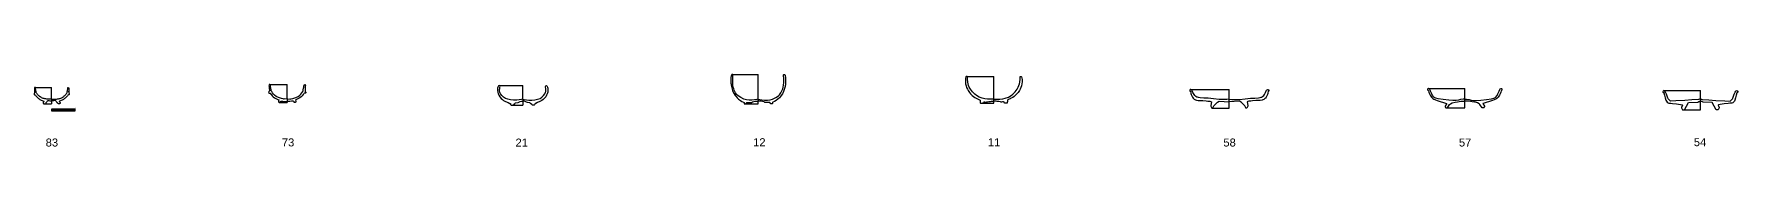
# Model space of a CAD drawing. Header units: millimetres. Extents: x -37 to 15549, y -101 to 116.
# Drawn here: x -37 to 3580, y -101 to 53 of the extents above; entities that cross this region are included whole.
import ezdxf

# ---------------------------------------------------------------- set-up
doc = ezdxf.new("R2010")
doc.units = ezdxf.units.MM
doc.header["$MEASUREMENT"] = 0
for name, color, linetype in [('11', 7, 'Continuous'), ('12', 7, 'Continuous'), ('21', 7, 'Continuous'), ('54', 7, 'Continuous'), ('57', 7, 'Continuous'), ('58', 7, 'Continuous'), ('73', 7, 'Continuous'), ('83', 7, 'Continuous'), ('DY', 3, 'Continuous'), ('Ejes', 7, 'Continuous'), ('escala', 7, 'Continuous'), ('Sigla', 253, 'Continuous'), ('Y', 3, 'Continuous')]:
    doc.layers.add(name, color=color, linetype=linetype)
doc.styles.get("Standard").update_dxf_attribs({"font": 'Arial.ttf'})

msp = doc.modelspace()

# ---------------------------------------------------------------- hatches: boundary and pattern name
at = {"layer": 'escala'}
h = msp.add_hatch(color=7, dxfattribs=at)
h.dxf.hatch_style = 1
h.paths.add_polyline_path([(10, -25), (10, -23), (0, -23), (0, -25)])
h.paths.add_polyline_path([(10, -21), (10, -23), (20, -23), (20, -21)])
h.paths.add_polyline_path([(30, -25), (30, -23), (20, -23), (20, -25)])
h.paths.add_polyline_path([(30, -21), (30, -23), (40, -23), (40, -21)])
h.paths.add_polyline_path([(50, -25), (50, -23), (40, -23), (40, -25)])

# ---------------------------------------------------------------- linework, layer by layer
at = {"layer": '11', "color": 0}
for points in [[(2000, 0), (1995.4, -0.1), (1991.2, 0.1), (1986.9, 0.3), (1981, 1.1), (1975.7, 2.4), (1969, 4.7), (1963.1, 7.9), (1959.5, 11), (1954.5, 15.8), (1950.5, 21.3), (1948, 25.9), (1946.5, 29.1), (1945.4, 32.4), (1944.6, 36), (1944.2, 42.8), (1943.9, 47.4), (1943.7, 48.2), (1943.2, 48.6), (1942.2, 48.6), (1941.5, 48.4), (1940.9, 47.3), (1940.2, 45.1), (1939.9, 41.9), (1939.8, 36.8), (1940.3, 32.6), (1941.2, 28.7), (1942.4, 24.8), (1943.9, 21.3), (1945.5, 18.5), (1948.4, 14.4), (1950.7, 11.3), (1954.3, 8.1), (1956.9, 5.9), (1959.6, 3.9), (1962.8, 2), (1965.5, 0.5), (1968.6, -0.9), (1970.9, -2), (1971, -2.3), (1970.9, -5.4), (1971.3, -6.4), (1971.3, -7.9), (1971.9, -8.5), (1976.6, -8.5), (1977, -8.3), (1977.5, -7.4), (1977.9, -6.6), (1978.8, -6), (1979.7, -5.4), (1980.3, -5.3), (1981.2, -5.6), (1983.6, -6.1), (1984.6, -6.1), (1985.5, -5.9), (1986.5, -5.6), (1989.3, -5.1), (1992.7, -4.7), (1995.2, -4.4), (1997.4, -4.3), (2000, -4.3)], [(2000, 0), (2004.6, -0.1), (2008.8, 0.1), (2013.1, 0.3), (2019, 1.1), (2024.3, 2.4), (2031, 4.7), (2036.9, 7.9), (2040.5, 11), (2045.5, 15.8), (2049.5, 21.3), (2052, 25.9), (2053.5, 29.1), (2054.6, 32.4), (2055.4, 36), (2055.8, 42.8), (2056.1, 47.4), (2056.3, 48.2), (2056.8, 48.6)], [(2056.8, 48.6), (2057.8, 48.6), (2058.5, 48.4), (2059.1, 47.3), (2059.8, 45.1), (2060.1, 41.9), (2060.2, 36.8), (2059.7, 32.6), (2058.8, 28.7), (2057.6, 24.8), (2056.1, 21.3), (2054.5, 18.5), (2051.6, 14.4), (2049.3, 11.3), (2045.7, 8.1), (2043.1, 5.9), (2040.4, 3.9), (2037.2, 2), (2034.5, 0.5), (2031.4, -0.9), (2029.1, -2), (2029, -2.3), (2029.1, -5.4), (2028.7, -6.4), (2028.7, -7.9), (2028.1, -8.5), (2023.4, -8.5), (2023, -8.3), (2022.5, -7.4), (2022.1, -6.6), (2021.2, -6), (2020.3, -5.4), (2019.7, -5.3), (2018.8, -5.6), (2016.4, -6.1), (2015.4, -6.1), (2014.5, -5.9), (2013.5, -5.6), (2010.7, -5.1), (2007.3, -4.7), (2004.8, -4.4), (2002.6, -4.3), (2000, -4.3)]]:
    msp.add_lwpolyline(points, dxfattribs=at)
at = {"layer": '12', "color": 0}
for points in [[(1500, 0), (1496.8, -0.6), (1492.4, -1.5), (1486.7, -2.3), (1480.7, -2.3), (1475, -1.6), (1469.5, 0.1), (1462.8, 3.4), (1457.1, 7), (1454.7, 9.4), (1451.9, 13.3), (1449, 19.2), (1447.9, 22.4), (1446.9, 25.7), (1446.4, 29.6), (1446, 35.6), (1445.8, 43.8), (1446.2, 50.7), (1446.2, 52.2), (1445.7, 52.9), (1444.5, 52.9), (1443.8, 52.5), (1443, 51.3), (1442.6, 50.1), (1442.1, 46.1), (1441.9, 43.9), (1441.8, 37.5), (1442.1, 33.4), (1442.4, 32.8), (1442.4, 30.1), (1442.9, 29.3), (1442.9, 27), (1445.4, 18.9), (1446.3, 16.2), (1448.6, 11.5), (1451, 8.1), (1453, 5.5), (1455.2, 3.2), (1458.4, 0.2), (1462.2, -2.6), (1465.2, -4.8), (1468.7, -6.4), (1469.8, -7), (1470, -7.4), (1469.8, -8.6), (1469.9, -9.3), (1470.2, -9.6), (1474.1, -9.6), (1474.3, -9.2), (1474.5, -8.4), (1474.8, -7.7), (1475.7, -6.8), (1478, -6.8), (1479, -7.2), (1482.8, -7.2), (1484.2, -6.7), (1485.7, -6.7), (1487.6, -5.3), (1490.7, -4.8), (1493.7, -4.3), (1496.3, -4.2), (1500, -4.1)], [(1500, 0), (1503.2, -0.6), (1507.6, -1.5), (1513.3, -2.3), (1519.3, -2.3), (1525, -1.6), (1530.5, 0.1), (1537.2, 3.4), (1542.9, 7), (1545.3, 9.4), (1548.1, 13.3), (1551, 19.2), (1552.1, 22.4), (1553.1, 25.7), (1553.6, 29.6), (1554, 35.6), (1554.2, 43.8), (1553.8, 50.7), (1553.8, 52.2), (1554.3, 52.9)], [(1554.3, 52.9), (1555.5, 52.9), (1556.2, 52.5), (1557, 51.3), (1557.4, 50.1), (1557.9, 46.1), (1558.1, 43.9), (1558.2, 37.5), (1557.9, 33.4), (1557.6, 32.8), (1557.6, 30.1), (1557.1, 29.3), (1557.1, 27), (1554.6, 18.9), (1553.7, 16.2), (1551.4, 11.5), (1549, 8.1), (1547, 5.5), (1544.8, 3.2), (1541.6, 0.2), (1537.8, -2.6), (1534.8, -4.8), (1531.3, -6.4), (1530.2, -7), (1530, -7.4), (1530.2, -8.6), (1530.1, -9.3), (1529.8, -9.6), (1525.9, -9.6), (1525.7, -9.2), (1525.5, -8.4), (1525.2, -7.7), (1524.3, -6.8), (1522, -6.8), (1521, -7.2), (1517.2, -7.2), (1515.8, -6.7), (1514.3, -6.7), (1512.4, -5.3), (1509.3, -4.8), (1506.3, -4.3), (1503.7, -4.2), (1500, -4.1)]]:
    msp.add_lwpolyline(points, dxfattribs=at)
at = {"layer": '21', "color": 0}
for points in [[(1000, 0), (997.3, -0.8), (992.2, -1.5), (987.3, -1.9), (980.5, -2), (974.2, -1.3), (968.3, -0.2), (963.3, 1.8), (959.2, 4.5), (955.7, 7.6), (952.9, 11.3), (951.6, 14.8), (951, 16.3), (950.6, 18.3), (950.6, 20.5), (951.1, 23.1), (951.7, 25.6), (951.8, 27.1), (951.1, 28.2), (949.8, 28.9), (948.8, 28.3), (947.8, 27), (947.1, 25.4), (946.7, 23.4), (946.5, 21.5), (946.7, 18), (946.9, 14.9), (948, 11.6), (949.5, 8.3), (951.1, 5.4), (954.3, 1.7), (956.8, -0.8), (959.5, -2.8), (963.7, -5.1), (968.8, -7.3), (972.3, -8.8), (973.9, -9.1), (974.4, -9.8), (973.9, -10.5), (974.1, -11.3), (975.8, -12.6), (976.3, -12.8), (979.1, -12.8), (979.5, -12.5), (980.5, -11.3), (983.4, -8.8), (984.8, -7.9), (990, -7.3), (992.1, -6.1), (994.5, -5), (997.2, -4.4), (1000, -4.4)], [(1000, 0), (1002.7, -0.8), (1007.8, -1.5), (1012.7, -1.9), (1019.5, -2), (1025.8, -1.3), (1031.7, -0.2), (1036.7, 1.8), (1040.8, 4.5), (1044.3, 7.6), (1047.1, 11.3), (1048.4, 14.8), (1049, 16.3), (1049.4, 18.3), (1049.4, 20.5), (1048.9, 23.1), (1048.3, 25.6), (1048.2, 27.1), (1048.9, 28.2), (1050.2, 28.9)], [(1050.2, 28.9), (1051.2, 28.3), (1052.2, 27), (1052.9, 25.4), (1053.3, 23.4), (1053.5, 21.5), (1053.3, 18), (1053.1, 14.9), (1052, 11.6), (1050.5, 8.3), (1048.9, 5.4), (1045.7, 1.7), (1043.2, -0.8), (1040.5, -2.8), (1036.3, -5.1), (1031.2, -7.3), (1027.7, -8.8), (1026.1, -9.1), (1025.6, -9.8), (1026.1, -10.5), (1025.9, -11.3), (1024.2, -12.6), (1023.7, -12.8), (1020.9, -12.8), (1020.5, -12.5), (1019.5, -11.3), (1016.6, -8.8), (1015.2, -7.9), (1010, -7.3), (1007.9, -6.1), (1005.5, -5), (1002.8, -4.4), (1000, -4.4)]]:
    msp.add_lwpolyline(points, dxfattribs=at)
at = {"layer": '54', "color": 7}
for points in [[(3500, 0), (3497.9, 0), (3496.3, -0.9), (3482.1, -1.6), (3467.2, -2.6), (3447.8, -3.6), (3436.6, -4.1), (3433.8, -1.6), (3431.8, 0.9), (3430.8, 2.1), (3428.7, 8.8), (3428, 10.6), (3426.8, 13.7), (3426, 15.2), (3424.8, 16.8), (3423.8, 18), (3422.4, 18.5), (3421.8, 18.2), (3420.7, 17.2), (3420.3, 15.7), (3420.6, 14.9), (3421.2, 14.2), (3422.2, 14.1), (3422.5, 13.7), (3423.9, 8.8), (3425.2, 3.3), (3426.8, -1.9), (3427.8, -4.2), (3429.6, -6.5), (3431.4, -7.5), (3433.1, -8.1), (3437.2, -8.6), (3441.2, -9), (3449.7, -9.9), (3458, -11.1), (3461.6, -11.9), (3461.9, -12.7), (3459.8, -17.8), (3459.8, -18.6), (3462, -22.4), (3462.6, -22.8), (3465.9, -22.7), (3466.5, -22.3), (3475, -7.3), (3494.3, -6.5), (3496.8, -5.1), (3500, -4.9)], [(3500, 0), (3502.1, 0), (3503.7, -0.9), (3517.9, -1.6), (3532.8, -2.6), (3552.2, -3.6), (3563.4, -4.1), (3566.2, -1.6), (3568.2, 0.9), (3569.2, 2.1), (3571.3, 8.8), (3572, 10.6), (3573.2, 13.7), (3574, 15.2), (3575.2, 16.8), (3576.2, 18), (3577.6, 18.5)], [(3577.6, 18.5), (3578.2, 18.2), (3579.3, 17.2), (3579.7, 15.7), (3579.4, 14.9), (3578.8, 14.2), (3577.8, 14.1), (3577.5, 13.7), (3576.1, 8.8), (3574.8, 3.3), (3573.2, -1.9), (3572.2, -4.2), (3570.4, -6.5), (3568.6, -7.5), (3566.9, -8.1), (3562.8, -8.6), (3558.8, -9), (3550.3, -9.9), (3542, -11.1), (3538.4, -11.9), (3538.1, -12.7), (3540.2, -17.8), (3540.2, -18.6), (3538, -22.4), (3537.4, -22.8), (3534.1, -22.7), (3533.5, -22.3), (3525, -7.3), (3505.7, -6.5), (3503.2, -5.1), (3500, -4.9)]]:
    msp.add_lwpolyline(points, dxfattribs=at)
at = {"layer": '57', "color": 7}
for points in [[(3000, 0), (2996.2, 0), (2990.9, -0.8), (2986.4, -1.7), (2981.3, -2.4), (2974.4, -2.4), (2966.1, -1.7), (2953.8, -0.7), (2943.6, 0.8), (2938.2, 2), (2936.6, 2.8), (2935.4, 3.5), (2934, 4.7), (2932.1, 6.9), (2931.1, 8.2), (2929.6, 11.2), (2928.3, 14.5), (2927.1, 17.5), (2926.4, 19.2), (2925.6, 20.8), (2924.9, 22.3), (2923.2, 22.9), (2922.2, 22.8), (2921.4, 22.1), (2921.1, 21.2), (2921.1, 19.9), (2921.5, 19.1), (2922.3, 18.3), (2922.8, 18), (2923.7, 14.9), (2925.1, 11.6), (2926.6, 8.5), (2927.6, 6.8), (2929.1, 4.3), (2930.5, 2.9), (2931.8, 1.5), (2934.4, 0.1), (2936, -0.8), (2938, -1.5), (2941, -2.4), (2961.4, -8.8), (2961.8, -9.3), (2958, -14.9), (2958, -15.5), (2958.8, -17.5), (2959.4, -18.4), (2963, -18.4), (2963.1, -18), (2967.8, -11.3), (2969.8, -9.7), (2973.4, -7.9), (2979.2, -6.5), (2984.6, -5.4), (2991.8, -4.1), (2995.2, -3.9), (3000, -3.8)], [(3000, 0), (3003.8, 0), (3009.1, -0.8), (3013.6, -1.7), (3018.7, -2.4), (3025.6, -2.4), (3033.9, -1.7), (3046.2, -0.7), (3056.4, 0.8), (3061.8, 2), (3063.4, 2.8), (3064.6, 3.5), (3066, 4.7), (3067.9, 6.9), (3068.9, 8.2), (3070.4, 11.2), (3071.7, 14.5), (3072.9, 17.5), (3073.6, 19.2), (3074.4, 20.8), (3075.1, 22.3), (3076.8, 22.9)], [(3076.8, 22.9), (3077.8, 22.8), (3078.6, 22.1), (3078.9, 21.2), (3078.9, 19.9), (3078.5, 19.1), (3077.7, 18.3), (3077.2, 18), (3076.3, 14.9), (3074.9, 11.6), (3073.4, 8.5), (3072.4, 6.8), (3070.9, 4.3), (3069.5, 2.9), (3068.2, 1.5), (3065.6, 0.1), (3064, -0.8), (3062, -1.5), (3059, -2.4), (3038.6, -8.8), (3038.2, -9.3), (3042, -14.9), (3042, -15.5), (3041.2, -17.5), (3040.6, -18.4), (3037, -18.4), (3036.9, -18), (3032.2, -11.3), (3030.2, -9.7), (3026.6, -7.9), (3020.8, -6.5), (3015.4, -5.4), (3008.2, -4.1), (3004.8, -3.9), (3000, -3.8)]]:
    msp.add_lwpolyline(points, dxfattribs=at)
at = {"layer": '58', "color": 7}
for points in [[(2500, 0), (2494.5, -0.3), (2485.3, -0.6), (2478.7, -0.4), (2466.6, 0.7), (2454.8, 2.2), (2445.8, 2.4), (2437.9, 3.1), (2434.3, 3.6), (2432.7, 4.7), (2430.9, 4.7), (2429.3, 5.6), (2427, 7.6), (2425.1, 10.2), (2422.9, 14.2), (2421.5, 18), (2420.8, 19.2), (2419.8, 20.3), (2418.3, 20.4), (2417, 20.4), (2416.2, 19.6), (2415.9, 18.6), (2416.1, 17.5), (2417.3, 17), (2417.6, 16.3), (2418, 13.9), (2418.4, 11.9), (2418.8, 10.4), (2419.5, 8.8), (2421, 5.6), (2422, 4.1), (2423.1, 2.5), (2424.3, 1.3), (2425.7, 0.2), (2427, -0.8), (2428.5, -1.6), (2430.4, -1.9), (2434.2, -2.4), (2437.9, -2.5), (2444, -2.9), (2450.6, -3.4), (2454.6, -3.9), (2458.5, -4.4), (2460.6, -4.8), (2461.8, -5.4), (2462, -5.9), (2460.7, -13.3), (2460.8, -15), (2461.3, -16.5), (2461.9, -17.9), (2462.8, -18.7), (2464.8, -18.7), (2465.2, -18.5), (2467.2, -14.3), (2469.7, -11.3), (2474.9, -6.2), (2478.3, -4.4), (2500, -5.6)], [(2500, 0), (2505.5, -0.3), (2514.7, -0.6), (2521.3, -0.4), (2533.4, 0.7), (2545.2, 2.2), (2554.2, 2.4), (2562.1, 3.1), (2565.7, 3.6), (2567.3, 4.7), (2569.1, 4.7), (2570.7, 5.6), (2573, 7.6), (2574.9, 10.2), (2577.1, 14.2), (2578.5, 18), (2579.2, 19.2), (2580.2, 20.3), (2581.7, 20.4)], [(2581.7, 20.4), (2583, 20.4), (2583.8, 19.6), (2584.1, 18.6), (2583.9, 17.5), (2582.7, 17), (2582.4, 16.3), (2582, 13.9), (2581.6, 11.9), (2581.2, 10.4), (2580.5, 8.8), (2579, 5.6), (2578, 4.1), (2576.9, 2.5), (2575.7, 1.3), (2574.3, 0.2), (2573, -0.8), (2571.5, -1.6), (2569.6, -1.9), (2565.8, -2.4), (2562.1, -2.5), (2556, -2.9), (2549.4, -3.4), (2545.4, -3.9), (2541.5, -4.4), (2539.4, -4.8), (2538.2, -5.4), (2538, -5.9), (2539.3, -13.3), (2539.2, -15), (2538.7, -16.5), (2538.1, -17.9), (2537.2, -18.7), (2535.2, -18.7), (2534.8, -18.5), (2532.8, -14.3), (2530.3, -11.3), (2525.1, -6.2), (2521.7, -4.4), (2500, -5.6)]]:
    msp.add_lwpolyline(points, dxfattribs=at)
at = {"layer": '73', "color": 0}
for p, q in [((468.6, 13.3), (468.6, 13.3)), ((493.3, 0), (493, -0.2))]:
    msp.add_line(p, q, dxfattribs=at)
for points in [[(500, 0), (494.1, 0.5), (493, -0.2), (491.8, 0.5), (487.9, 1.2), (481.6, 3.5), (476.8, 5.7), (473, 8.5), (470.7, 10.8), (468.6, 13.3), (467.1, 16.3), (466.3, 17.8), (465.8, 19.9), (465.3, 23.6), (464.9, 25.8), (464.6, 27.7), (464.1, 29.6), (463.4, 31.2), (462.6, 31.4), (461.9, 31), (461.5, 30.5), (461.2, 29.5), (461.5, 27.1), (461.9, 23.3), (462.1, 18.5), (462, 16.7), (460.9, 15.7), (460.5, 14.9), (460.7, 13.6), (461.2, 13.2), (462.3, 13), (463.6, 13.1), (464.3, 12.8), (464.6, 11.8), (465.8, 9.9), (467.9, 7.5), (470.3, 5.2), (473, 3.2), (475.7, 1.4), (480.4, -0.6), (482.7, -1.8), (482.6, -2.2), (481.8, -3.2), (481.6, -4.6), (481.9, -5.9), (482.3, -6.6), (482.7, -6.9), (485.1, -6.9), (485.2, -6.6), (485.1, -6.1), (485.4, -5.5), (486.1, -4.9), (487.4, -4.4), (490.5, -4.3), (494.7, -4.8), (500, -5)], [(500, 0), (505.9, 0.5), (507, -0.2), (508.2, 0.5), (512.1, 1.2), (518.4, 3.5), (523.2, 5.7), (527, 8.5), (529.3, 10.8), (531.4, 13.3), (532.9, 16.3), (533.7, 17.8), (534.2, 19.9), (534.7, 23.6), (535.1, 25.8), (535.4, 27.7), (535.9, 29.6), (536.6, 31.2), (537.4, 31.4)], [(537.4, 31.4), (538.1, 31), (538.5, 30.5), (538.8, 29.5), (538.5, 27.1), (538.1, 23.3), (537.9, 18.5), (538, 16.7), (539.1, 15.7), (539.5, 14.9), (539.3, 13.6), (538.8, 13.2), (537.7, 13), (536.4, 13.1), (535.7, 12.8), (535.4, 11.8), (534.2, 9.9), (532.1, 7.5), (529.7, 5.2), (527, 3.2), (524.3, 1.4), (519.6, -0.6), (517.3, -1.8), (517.4, -2.2), (518.2, -3.2), (518.4, -4.6), (518.1, -5.9), (517.7, -6.6), (517.3, -6.9), (514.9, -6.9), (514.8, -6.6), (514.9, -6.1), (514.6, -5.5), (513.9, -4.9), (512.6, -4.4), (509.5, -4.3), (505.3, -4.8), (500, -5)]]:
    msp.add_lwpolyline(points, dxfattribs=at)
at = {"layer": '83', "color": 0}
for points in [[(0, 0), (-1.2, 0), (-3.4, 0), (-5.8, -0.1), (-8.2, 0), (-10.3, 0.3), (-12.4, 0.5), (-14.4, 0.8), (-16.2, 1.3), (-18.1, 1.8), (-19.7, 2.4), (-21.3, 3.2), (-22.5, 4), (-24.3, 5), (-25.5, 5.8), (-26.7, 6.9), (-27.9, 7.9), (-29.1, 9.1), (-30.1, 10.3), (-31, 11.6), (-31.9, 13), (-32.6, 14.5), (-33.1, 16), (-33.6, 17.8), (-33.9, 19.7), (-34, 21.4), (-34, 24.3), (-34.2, 24.9), (-34.7, 25.2), (-35.1, 25.3), (-35.8, 25.2), (-36.1, 24.8), (-36.2, 23.1), (-36.3, 20.5), (-36.3, 18.3), (-36.4, 15.9), (-36.5, 13.5), (-37.1, 12.3), (-37.3, 11.2), (-37.3, 10.2), (-36.7, 9.6), (-36, 9.4), (-35.4, 9.4), (-34.4, 8.6), (-33.4, 7.2), (-32.3, 6), (-31.2, 4.8), (-30, 3.7), (-28.7, 2.6), (-27.6, 1.6), (-26.4, 0.6), (-24.9, -0.3), (-23.5, -1.2), (-22, -1.8), (-20.2, -2.8), (-18.6, -3.4), (-16.9, -4.1), (-16.1, -4.9), (-17.2, -6.1), (-18.2, -7), (-18.3, -8.2), (-17.6, -9), (-17, -9.9), (-14.8, -9.7), (-13.9, -9.6), (-13.2, -8.7), (-12.5, -8.1), (-12, -7.5), (-11.4, -6.9), (-10.9, -6.3), (-10.3, -5.5), (-9.5, -4.5), (-8.8, -3.6), (-8.3, -2.9), (-5.7, -2.9), (-3.6, -3.1), (-1.3, -3.3), (0, -3.3)], [(0, 0), (1.2, 0), (3.4, 0), (5.8, -0.1), (8.2, 0), (10.3, 0.3), (12.4, 0.5), (14.4, 0.8), (16.2, 1.3), (18.1, 1.8), (19.7, 2.4), (21.3, 3.2), (22.5, 4), (24.3, 5), (25.5, 5.8), (26.7, 6.9), (27.9, 7.9), (29.1, 9.1), (30.1, 10.3), (31, 11.6), (31.9, 13), (32.6, 14.5), (33.1, 16), (33.6, 17.8), (33.9, 19.7), (34, 21.4), (34, 24.3), (34.2, 24.9), (34.7, 25.2), (35.1, 25.3)], [(35.1, 25.3), (35.8, 25.2), (36.1, 24.8), (36.2, 23.1), (36.3, 20.5), (36.3, 18.3), (36.4, 15.9), (36.5, 13.5), (37.1, 12.3), (37.3, 11.2), (37.3, 10.2), (36.7, 9.6), (36, 9.4), (35.4, 9.4), (34.4, 8.6), (33.4, 7.2), (32.3, 6), (31.2, 4.8), (30, 3.7), (28.7, 2.6), (27.6, 1.6), (26.4, 0.6), (24.9, -0.3), (23.5, -1.2), (22, -1.8), (20.2, -2.8), (18.6, -3.4), (16.9, -4.1), (16.1, -4.9), (17.2, -6.1), (18.2, -7), (18.3, -8.2), (17.6, -9), (17, -9.9), (14.8, -9.7), (13.9, -9.6), (13.2, -8.7), (12.5, -8.1), (12, -7.5), (11.4, -6.9), (10.9, -6.3), (10.3, -5.5), (9.5, -4.5), (8.8, -3.6), (8.3, -2.9), (5.7, -2.9), (3.6, -3.1), (1.3, -3.3), (0, -3.3)]]:
    msp.add_lwpolyline(points, dxfattribs=at)
at = {"layer": '83', "color": 7}
msp.add_point((36.3, 16.3), dxfattribs=at)
msp.add_point((36.3, 16.3), dxfattribs=at)
msp.add_point((36.3, 16.3), dxfattribs=at)
at = {"layer": 'DY'}
msp.add_line((0, 0), (0, -3.3), dxfattribs=at)
at = {"layer": 'DY', "color": 3}
for p, q in [((500, 0), (500, -0.2)), ((1000, 0), (1000, -0.8)), ((500, -0.2), (500, -5)), ((1000, -0.8), (1000, -1.5)), ((1000, -1.5), (1000, -2)), ((1000, -2), (1000, -4.4)), ((1500, -1.5), (1500, 0)), ((1500, -2.3), (1500, -1.5)), ((1500, -2.3), (1500, -4.1))]:
    msp.add_line(p, q, dxfattribs=at)
at = {"layer": 'Ejes', "color": 0}
for p, q in [((1445.7, 52.9), (1500, 52.9)), ((1943.2, 48.6), (2000, 48.6)), ((462.6, 31.4), (500, 31.4)), ((949.8, 28.9), (1000, 28.9)), ((-17, -9.9), (0, -9.9)), ((979.1, -12.8), (1000, -12.8)), ((1474.1, -9.6), (1500, -9.6)), ((1976.6, -8.5), (2000, -8.5))]:
    msp.add_line(p, q, dxfattribs=at)
at = {"layer": 'Ejes', "color": 7}
for p, q in [((2000, -8.5), (2000, 48.6)), ((2418.3, 20.4), (2500, 20.4)), ((2500, -18.7), (2500, 20.4)), ((2923.2, 22.9), (3000, 22.9)), ((3000, -18.4), (3000, 22.9)), ((3422.4, 18.5), (3500, 18.5)), ((3500, -22.7), (3500, 18.5)), ((0, -3.3), (0, -9.9)), ((485.1, -6.9), (500, -6.9)), ((500, -5), (500, -6.9)), ((1000, -4.4), (1000, -12.8)), ((1500, -9.6), (1500, -4.1)), ((2464.8, -18.7), (2500, -18.7)), ((2963, -18.4), (3000, -18.4)), ((3465.9, -22.7), (3500, -22.7))]:
    msp.add_line(p, q, dxfattribs=at)
at = {"layer": 'Ejes'}
msp.add_line((-35.1, 25.3), (0, 25.3), dxfattribs=at)
at = {"layer": 'escala', "color": 7}
for points in [[(40, -21), (40, -25), (50, -25), (50, -23), (50, -21), (50, -21), (0, -21), (0, -23)], [(50, -23), (0, -23), (0, -25), (10, -25)], [(10, -21), (10, -25), (20, -25)], [(20, -21), (20, -25), (30, -25)], [(30, -21), (30, -25), (40, -25)]]:
    msp.add_lwpolyline(points, dxfattribs=at)
at = {"layer": 'Y', "color": 3}
for p, q in [((1500, 47.6), (1500, 52.9)), ((1500, 42.3), (1500, 47.6)), ((1500, 37), (1500, 42.3)), ((1500, 31.8), (1500, 37)), ((0, 24.7), (0, 25.3)), ((0, 0.8), (0, 0)), ((500, 30.5), (500, 31.4)), ((500, 28.3), (500, 30.5)), ((500, 25.1), (500, 28.3)), ((500, 22), (500, 25.1)), ((500, 18.9), (500, 22)), ((500, 15.7), (500, 18.9)), ((500, 12.6), (500, 15.7)), ((500, 9.4), (500, 12.6)), ((500, 6.3), (500, 9.4)), ((500, 3.1), (500, 6.3)), ((500, 1.2), (500, 3.1)), ((500, 1.2), (500, 0.5)), ((500, 0.5), (500, 0.5)), ((500, 0.5), (500, 0)), ((1500, 26.5), (1500, 31.8)), ((1500, 21.2), (1500, 26.5)), ((1500, 15.9), (1500, 21.2)), ((1500, 10.6), (1500, 15.9)), ((1500, 5.3), (1500, 10.6)), ((1500, 0), (1500, 5.3))]:
    msp.add_line(p, q, dxfattribs=at)
at = {"layer": 'Y'}
for p, q in [((0, 22.8), (0, 24.7)), ((0, 22.8), (0, 24.7)), ((0, 20.3), (0, 22.8)), ((0, 17.7), (0, 20.3)), ((0, 15.2), (0, 17.7)), ((0, 12.7), (0, 15.2)), ((0, 10.1), (0, 12.7)), ((0, 7.6), (0, 10.1)), ((0, 5.1), (0, 7.6)), ((0, 2.5), (0, 5.1)), ((0, 0.8), (0, 2.5)), ((1000, 26), (1000, 28.9)), ((1000, 23.1), (1000, 26)), ((1000, 20.2), (1000, 23.1)), ((1000, 17.3), (1000, 20.2)), ((1000, 20.2), (1000, 20.2)), ((1000, 14.4), (1000, 17.3)), ((1000, 11.5), (1000, 14.4)), ((1000, 14.4), (1000, 14.4)), ((1000, 8.7), (1000, 11.5)), ((1000, 11.5), (1000, 11.5)), ((1000, 5.8), (1000, 8.7)), ((1000, 8.7), (1000, 8.7)), ((1000, 2.9), (1000, 5.8)), ((1000, 5.8), (1000, 5.8)), ((1000, 0), (1000, 2.9))]:
    msp.add_line(p, q, dxfattribs=at)

# ---------------------------------------------------------------- texts
at = {"layer": 'escala', "color": 7}
for s, p in [('0', (-0.8, -20.4)), ('5', (49.2, -20.3))]:
    msp.add_text(s, height=2.1, dxfattribs=at).set_placement(p)
at = {"layer": 'Sigla'}
for s, p in [('83', (-12.7, -100.6)), ('73', (488.7, -100.4)), ('21', (984.7, -100.7)), ('12', (1489.1, -100)), ('11', (1987.4, -100.1)), ('58', (2487.4, -100.6)), ('57', (2987.4, -100.6)), ('54', (3486.1, -99.9))]:
    msp.add_text(s, height=16.99, dxfattribs=at).set_placement(p)

doc.saveas('drawing.dxf')
